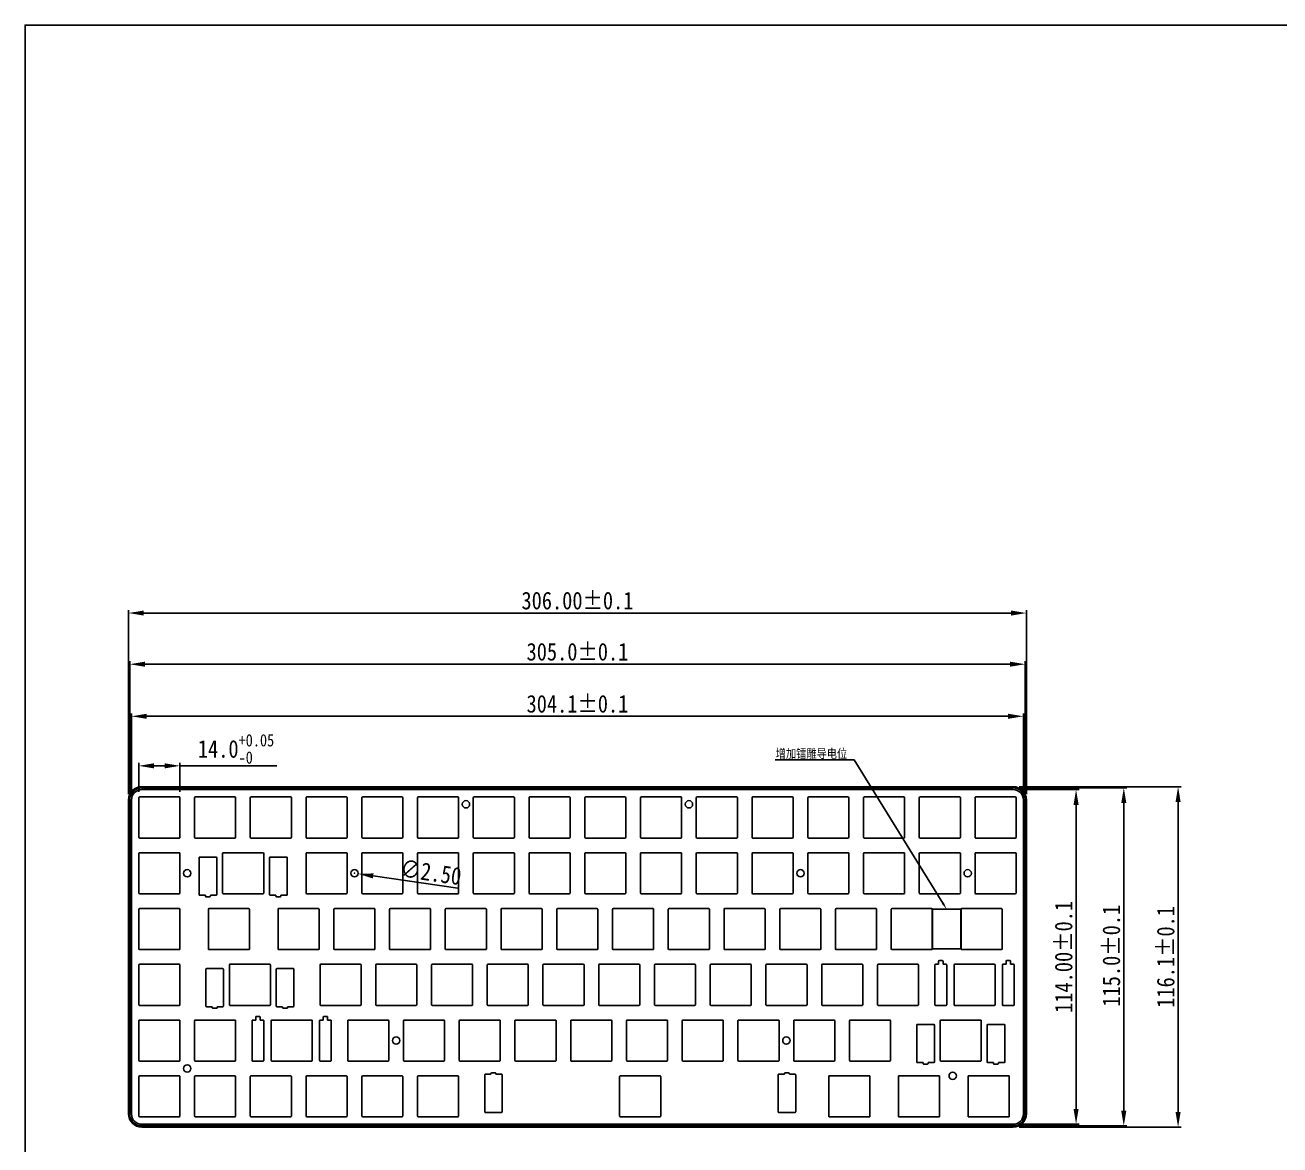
# Model space of a CAD drawing. Header units: millimetres. Extents: x -670 to 186, y 33 to 638.
# Drawn here: x -669.6 to -241.9, y 256.2 to 637.7 of the extents above; entities that cross this region are included whole.
import ezdxf
from ezdxf import colors
from ezdxf.entities.mleader import LeaderData, LeaderLine
from ezdxf.math import Vec2, Vec3

# ---------------------------------------------------------------- set-up
doc = ezdxf.new("R2010")
doc.units = ezdxf.units.MM
doc.header["$LTSCALE"] = 16.335
doc.header["$PDMODE"] = 3
doc.header["$PDSIZE"] = 8
doc.layers.get('0').update_dxf_attribs({"linetype": 'CONTINUOUS'})
doc.layers.get('Defpoints').update_dxf_attribs({"linetype": 'CONTINUOUS'})
doc.layers.add('图框', color=7, linetype='CONTINUOUS')
doc.layers.add('正面禁放', color=1, linetype='CONTINUOUS')
doc.layers.add('标注尺寸', color=2, linetype='CONTINUOUS', lineweight=13)
doc.styles.get("Standard").update_dxf_attribs({"font": '', "width": 0.85, "height": 6})
doc.styles.get('Standard').set_extended_font_data('SimSun')
doc.dimstyles.get("Standard").update_dxf_attribs({"dimtxt": 6, "dimasz": 5.2, "dimexe": 1, "dimexo": 2, "dimgap": 1, "dimtad": 1, "dimzin": 1, "dimdsep": 46, "dimtxsty": 'Standard', "dimcen": 0.09, "dimadec": 0, "dimazin": 2, "dimtp": 0.01, "dimtm": 0.01, "dimtfac": 1, "dimtofl": 0, "dimtmove": 0, "dimatfit": 3, "dimfxl": 0, "dimtolj": 1, "dimarcsym": 0})

# ---------------------------------------------------------------- blocks, each defined once
blk = doc.blocks.new('*D18')
at = {"layer": 'Defpoints', "color": 0, "lineweight": 13}
for p in [(-329.34, 402.21), (-633.34, 373.73), (-329.34, 373.73)]:
    blk.add_point(p, dxfattribs=at)
at = {"layer": '标注尺寸', "color": 0, "lineweight": -2}
for p, q in [((-633.34, 375.73), (-633.34, 403.21)), ((-628.14, 402.21), (-334.54, 402.21)), ((-329.34, 375.73), (-329.34, 403.21))]:
    blk.add_line(p, q, dxfattribs=at)
at = {"layer": '标注尺寸', "color": 0, "lineweight": 13}
for points in [[(-628.14, 403.08), (-628.14, 401.35), (-633.34, 402.21)], [(-334.54, 403.08), (-334.54, 401.35), (-329.34, 402.21)]]:
    blk.add_solid(points, dxfattribs=at)
at = {"layer": '标注尺寸', "color": 0, "insert": (-481.34, 406.43), "char_height": 6, "attachment_point": 5}
blk.add_mtext('\\A1;304.1%%P0.1', dxfattribs=at)
blk = doc.blocks.new('*D19')
at = {"layer": 'Defpoints', "color": 0, "lineweight": 13}
for p in [(-328.74, 419.95), (-633.94, 373.73), (-328.74, 373.73)]:
    blk.add_point(p, dxfattribs=at)
at = {"layer": '标注尺寸', "color": 0, "lineweight": -2}
for p, q in [((-633.94, 375.73), (-633.94, 420.95)), ((-628.74, 419.95), (-333.94, 419.95)), ((-328.74, 375.73), (-328.74, 420.95))]:
    blk.add_line(p, q, dxfattribs=at)
at = {"layer": '标注尺寸', "color": 0, "lineweight": 13}
for points in [[(-628.74, 420.82), (-628.74, 419.09), (-633.94, 419.95)], [(-333.94, 420.82), (-333.94, 419.09), (-328.74, 419.95)]]:
    blk.add_solid(points, dxfattribs=at)
at = {"layer": '标注尺寸', "color": 0, "insert": (-481.34, 424.17), "char_height": 6, "attachment_point": 5}
blk.add_mtext('\\A1;305.0%%P0.1', dxfattribs=at)
blk = doc.blocks.new('*D20')
at = {"layer": 'Defpoints', "color": 0, "lineweight": 13}
for p in [(-332.84, 377.23), (-332.84, 263.23), (-311.39, 263.23)]:
    blk.add_point(p, dxfattribs=at)
at = {"layer": '标注尺寸', "color": 0, "lineweight": -2}
for p, q in [((-330.84, 377.23), (-310.39, 377.23)), ((-311.39, 372.03), (-311.39, 268.43)), ((-330.84, 263.23), (-310.39, 263.23))]:
    blk.add_line(p, q, dxfattribs=at)
at = {"layer": '标注尺寸', "color": 0, "lineweight": 13}
for points in [[(-312.26, 372.03), (-310.52, 372.03), (-311.39, 377.23)], [(-312.26, 268.43), (-310.52, 268.43), (-311.39, 263.23)]]:
    blk.add_solid(points, dxfattribs=at)
at = {"layer": '标注尺寸', "color": 0, "insert": (-315.61, 320.23), "char_height": 6, "attachment_point": 5, "rotation": 90}
blk.add_mtext('\\A1;114.00%%P0.1', dxfattribs=at)
blk = doc.blocks.new('*D21')
at = {"layer": 'Defpoints', "color": 0, "lineweight": 13}
for p in [(-332.84, 377.83), (-332.83, 262.63), (-295.13, 262.63)]:
    blk.add_point(p, dxfattribs=at)
at = {"layer": '标注尺寸', "color": 0, "lineweight": -2}
for p, q in [((-330.84, 377.83), (-294.13, 377.83)), ((-295.13, 372.63), (-295.13, 267.83)), ((-330.83, 262.63), (-294.13, 262.63))]:
    blk.add_line(p, q, dxfattribs=at)
at = {"layer": '标注尺寸', "color": 0, "lineweight": 13}
for points in [[(-296, 372.63), (-294.26, 372.63), (-295.13, 377.83)], [(-296, 267.83), (-294.26, 267.83), (-295.13, 262.63)]]:
    blk.add_solid(points, dxfattribs=at)
at = {"layer": '标注尺寸', "color": 0, "insert": (-299.35, 320.63), "char_height": 6, "attachment_point": 5, "rotation": 90}
blk.add_mtext('\\A1;115.0%%P0.1', dxfattribs=at)
blk = doc.blocks.new('*D22')
at = {"layer": 'Defpoints', "color": 0, "lineweight": 13}
for p in [(-328.34, 437.39), (-634.34, 373.73), (-328.34, 373.73)]:
    blk.add_point(p, dxfattribs=at)
at = {"layer": '标注尺寸', "color": 0, "lineweight": -2}
for p, q in [((-634.34, 375.73), (-634.34, 438.39)), ((-629.14, 437.39), (-333.54, 437.39)), ((-328.34, 375.73), (-328.34, 438.39))]:
    blk.add_line(p, q, dxfattribs=at)
at = {"layer": '标注尺寸', "color": 0, "lineweight": 13}
for points in [[(-629.14, 438.25), (-629.14, 436.52), (-634.34, 437.39)], [(-333.54, 438.25), (-333.54, 436.52), (-328.34, 437.39)]]:
    blk.add_solid(points, dxfattribs=at)
at = {"layer": '标注尺寸', "color": 0, "insert": (-481.34, 441.6), "char_height": 6, "attachment_point": 5}
blk.add_mtext('\\A1;306.00%%P0.1', dxfattribs=at)
blk = doc.blocks.new('*D23')
at = {"layer": 'Defpoints', "color": 0, "lineweight": 13}
for p in [(-332.84, 378.23), (-332.84, 262.23), (-276.62, 262.23)]:
    blk.add_point(p, dxfattribs=at)
at = {"layer": '标注尺寸', "color": 0, "lineweight": -2}
for p, q in [((-330.84, 378.23), (-275.62, 378.23)), ((-276.62, 373.03), (-276.62, 267.43)), ((-330.84, 262.23), (-275.62, 262.23))]:
    blk.add_line(p, q, dxfattribs=at)
at = {"layer": '标注尺寸', "color": 0, "lineweight": 13}
for points in [[(-277.49, 373.03), (-275.76, 373.03), (-276.62, 378.23)], [(-277.49, 267.43), (-275.76, 267.43), (-276.62, 262.23)]]:
    blk.add_solid(points, dxfattribs=at)
at = {"layer": '标注尺寸', "color": 0, "insert": (-280.84, 320.23), "char_height": 6, "attachment_point": 5, "rotation": 90}
blk.add_mtext('\\A1;116.1%%P0.1', dxfattribs=at)
blk = doc.blocks.new('*D24')
at = {"layer": 'Defpoints', "color": 0, "lineweight": 13}
for p in [(-616.84, 385.33), (-630.84, 374.46), (-616.84, 374.46)]:
    blk.add_point(p, dxfattribs=at)
at = {"layer": '标注尺寸', "color": 0, "lineweight": -2}
for p, q in [((-630.84, 376.46), (-630.84, 386.33)), ((-625.64, 385.33), (-622.04, 385.33)), ((-616.84, 376.46), (-616.84, 386.33)), ((-616.84, 385.33), (-583.79, 385.33))]:
    blk.add_line(p, q, dxfattribs=at)
at = {"layer": '标注尺寸', "color": 0, "lineweight": 13}
for points in [[(-625.64, 386.2), (-625.64, 384.46), (-630.84, 385.33)], [(-622.04, 386.2), (-622.04, 384.46), (-616.84, 385.33)]]:
    blk.add_solid(points, dxfattribs=at)
at = {"layer": '标注尺寸', "color": 0, "insert": (-597.71, 391.11), "char_height": 6, "attachment_point": 5}
blk.add_mtext('\\A1;14.0{\\H0.7x;\\S+0.05^ -0;}', dxfattribs=at)
blk = doc.blocks.new('*D25')
at = {"layer": 'Defpoints', "color": 0, "lineweight": 13}
for p in [(-558.57, 348.9), (-556.1, 348.55)]:
    blk.add_point(p, dxfattribs=at)
at = {"layer": '标注尺寸', "color": 0, "lineweight": -2}
for p, q in [((-557.43, 348.73), (-557.25, 348.73)), ((-557.34, 348.64), (-557.34, 348.82)), ((-522.08, 343.67), (-550.95, 347.81))]:
    blk.add_line(p, q, dxfattribs=at)
at = {"layer": '标注尺寸', "color": 0, "lineweight": 13}
blk.add_solid([(-550.83, 348.67), (-551.07, 346.95), (-556.1, 348.55)], dxfattribs=at)
at = {"layer": '标注尺寸', "color": 0, "insert": (-531.26, 349.03), "char_height": 6, "attachment_point": 5, "rotation": 351.8407}
blk.add_mtext('\\A1;∅2.50', dxfattribs=at)

msp = doc.modelspace()

# ---------------------------------------------------------------- linework, layer by layer
at = {"color": 7, "linetype": 'Continuous'}
for p, q in [((-332.834, 377.827), (-629.836, 377.827)), ((-332.835, 378.227), (-629.835, 378.227)), ((-629.835, 377.227), (-332.835, 377.227)), ((-607.163, 377.727), (-607.163, 377.227)), ((-595.907, 377.727), (-607.163, 377.727)), ((-595.907, 377.227), (-595.907, 377.727)), ((-531.163, 377.727), (-531.163, 377.227)), ((-519.907, 377.727), (-531.163, 377.727)), ((-519.907, 377.227), (-519.907, 377.727)), ((-459.763, 377.727), (-459.763, 377.227)), ((-448.507, 377.727), (-459.763, 377.727)), ((-448.507, 377.227), (-448.507, 377.727)), ((-372.507, 377.727), (-383.763, 377.727)), ((-383.763, 377.727), (-383.763, 377.227)), ((-372.507, 377.227), (-372.507, 377.727)), ((-634.335, 373.727), (-634.335, 266.727)), ((-633.935, 266.727), (-633.935, 373.727)), ((-633.335, 266.727), (-633.335, 373.727)), ((-630.835, 360.997), (-630.835, 374.457)), ((-630.565, 374.727), (-617.105, 374.727)), ((-616.835, 374.457), (-616.835, 360.997)), ((-611.835, 360.997), (-611.835, 374.457)), ((-611.565, 374.727), (-598.105, 374.727)), ((-597.835, 374.457), (-597.835, 360.997)), ((-592.835, 360.997), (-592.835, 374.457)), ((-592.565, 374.727), (-579.105, 374.727)), ((-578.835, 374.457), (-578.835, 360.997)), ((-573.835, 360.997), (-573.835, 374.457)), ((-573.565, 374.727), (-560.105, 374.727)), ((-559.835, 374.457), (-559.835, 360.997)), ((-554.835, 360.997), (-554.835, 374.457)), ((-554.565, 374.727), (-541.105, 374.727)), ((-540.835, 374.457), (-540.835, 360.997)), ((-535.835, 360.997), (-535.835, 374.457)), ((-535.565, 374.727), (-522.105, 374.727)), ((-521.835, 374.457), (-521.835, 360.997)), ((-516.835, 360.997), (-516.835, 374.457)), ((-516.565, 374.727), (-503.105, 374.727)), ((-502.835, 374.457), (-502.835, 360.997)), ((-497.835, 360.997), (-497.835, 374.457)), ((-497.565, 374.727), (-484.105, 374.727)), ((-483.835, 374.457), (-483.835, 360.997)), ((-478.835, 360.997), (-478.835, 374.457)), ((-478.565, 374.727), (-465.105, 374.727)), ((-464.835, 374.457), (-464.835, 360.997)), ((-459.835, 360.997), (-459.835, 374.457)), ((-459.565, 374.727), (-446.105, 374.727)), ((-445.835, 374.457), (-445.835, 360.997)), ((-440.835, 360.997), (-440.835, 374.457)), ((-440.565, 374.727), (-427.105, 374.727)), ((-426.835, 374.457), (-426.835, 360.997)), ((-421.835, 360.997), (-421.835, 374.457)), ((-421.565, 374.727), (-408.105, 374.727)), ((-407.835, 374.457), (-407.835, 360.997)), ((-402.835, 360.997), (-402.835, 374.457)), ((-402.565, 374.727), (-389.105, 374.727)), ((-388.835, 374.457), (-388.835, 360.997)), ((-383.835, 360.997), (-383.835, 374.457)), ((-383.565, 374.727), (-370.105, 374.727)), ((-369.835, 374.457), (-369.835, 360.997)), ((-364.835, 360.997), (-364.835, 374.457)), ((-364.565, 374.727), (-351.105, 374.727)), ((-350.835, 374.457), (-350.835, 360.997)), ((-345.835, 360.997), (-345.835, 374.457)), ((-345.565, 374.727), (-332.105, 374.727)), ((-331.835, 374.457), (-331.835, 360.997)), ((-329.335, 373.727), (-329.335, 266.727)), ((-328.735, 373.727), (-328.735, 266.727)), ((-328.335, 266.727), (-328.335, 373.727)), ((-633.835, 365.555), (-633.835, 354.299)), ((-633.335, 365.555), (-633.835, 365.555)), ((-328.835, 365.555), (-329.335, 365.555)), ((-328.835, 354.299), (-328.835, 365.555)), ((-617.105, 360.727), (-630.565, 360.727)), ((-598.105, 360.727), (-611.565, 360.727)), ((-579.105, 360.727), (-592.565, 360.727)), ((-560.105, 360.727), (-573.565, 360.727)), ((-541.105, 360.727), (-554.565, 360.727)), ((-522.105, 360.727), (-535.565, 360.727)), ((-503.105, 360.727), (-516.565, 360.727)), ((-484.105, 360.727), (-497.565, 360.727)), ((-465.105, 360.727), (-478.565, 360.727)), ((-446.105, 360.727), (-459.565, 360.727)), ((-427.105, 360.727), (-440.565, 360.727)), ((-408.105, 360.727), (-421.565, 360.727)), ((-389.105, 360.727), (-402.565, 360.727)), ((-370.105, 360.727), (-383.565, 360.727)), ((-351.105, 360.727), (-364.565, 360.727)), ((-332.105, 360.727), (-345.565, 360.727)), ((-630.835, 341.997), (-630.835, 355.457)), ((-630.565, 355.727), (-617.105, 355.727)), ((-616.835, 355.457), (-616.835, 341.997)), ((-602.275, 341.997), (-602.275, 355.457)), ((-602.005, 355.727), (-588.545, 355.727)), ((-588.275, 355.457), (-588.275, 341.997)), ((-573.835, 341.997), (-573.835, 355.457)), ((-573.565, 355.727), (-560.105, 355.727)), ((-559.835, 355.457), (-559.835, 341.997)), ((-554.835, 341.997), (-554.835, 355.457)), ((-554.565, 355.727), (-541.105, 355.727)), ((-540.835, 355.457), (-540.835, 341.997)), ((-535.835, 341.997), (-535.835, 355.457)), ((-535.565, 355.727), (-522.105, 355.727)), ((-521.835, 355.457), (-521.835, 341.997)), ((-516.835, 341.997), (-516.835, 355.457)), ((-516.565, 355.727), (-503.105, 355.727)), ((-502.835, 355.457), (-502.835, 341.997)), ((-497.835, 341.997), (-497.835, 355.457)), ((-497.565, 355.727), (-484.105, 355.727)), ((-483.835, 355.457), (-483.835, 341.997)), ((-478.835, 341.997), (-478.835, 355.457)), ((-478.565, 355.727), (-465.105, 355.727)), ((-464.835, 355.457), (-464.835, 341.997)), ((-459.835, 341.997), (-459.835, 355.457)), ((-459.565, 355.727), (-446.105, 355.727)), ((-445.835, 355.457), (-445.835, 341.997)), ((-440.835, 341.997), (-440.835, 355.457)), ((-440.565, 355.727), (-427.105, 355.727)), ((-426.835, 355.457), (-426.835, 341.997)), ((-421.835, 341.997), (-421.835, 355.457)), ((-421.565, 355.727), (-408.105, 355.727)), ((-407.835, 355.457), (-407.835, 341.997)), ((-402.835, 341.997), (-402.835, 355.457)), ((-402.565, 355.727), (-389.105, 355.727)), ((-388.835, 355.457), (-388.835, 341.997)), ((-383.835, 341.997), (-383.835, 355.457)), ((-383.565, 355.727), (-370.105, 355.727)), ((-369.835, 355.457), (-369.835, 341.997)), ((-364.835, 341.997), (-364.835, 355.457)), ((-364.565, 355.727), (-351.105, 355.727)), ((-350.835, 355.457), (-350.835, 341.997)), ((-345.835, 341.997), (-345.835, 355.457)), ((-345.565, 355.727), (-332.105, 355.727)), ((-331.835, 355.457), (-331.835, 341.997)), ((-633.835, 354.299), (-633.335, 354.299)), ((-610.275, 354.027), (-610.275, 341.427)), ((-604.475, 354.227), (-610.075, 354.227)), ((-604.275, 341.427), (-604.275, 354.027)), ((-586.275, 354.027), (-586.275, 341.427)), ((-580.475, 354.227), (-586.075, 354.227)), ((-580.275, 341.427), (-580.275, 354.027)), ((-329.335, 354.299), (-328.835, 354.299)), ((-617.105, 341.727), (-630.565, 341.727)), ((-610.075, 341.227), (-608.125, 341.227)), ((-608.125, 341.227), (-608.125, 340.927)), ((-607.925, 340.727), (-606.625, 340.727)), ((-606.425, 340.927), (-606.425, 341.227)), ((-606.425, 341.227), (-604.475, 341.227)), ((-588.545, 341.727), (-602.005, 341.727)), ((-586.075, 341.227), (-584.125, 341.227)), ((-584.125, 341.227), (-584.125, 340.927)), ((-583.925, 340.727), (-582.625, 340.727)), ((-582.425, 340.927), (-582.425, 341.227)), ((-582.425, 341.227), (-580.475, 341.227)), ((-560.105, 341.727), (-573.565, 341.727)), ((-541.105, 341.727), (-554.565, 341.727)), ((-522.105, 341.727), (-535.565, 341.727)), ((-503.105, 341.727), (-516.565, 341.727)), ((-484.105, 341.727), (-497.565, 341.727)), ((-465.105, 341.727), (-478.565, 341.727)), ((-446.105, 341.727), (-459.565, 341.727)), ((-427.105, 341.727), (-440.565, 341.727)), ((-408.105, 341.727), (-421.565, 341.727)), ((-389.105, 341.727), (-402.565, 341.727)), ((-370.105, 341.727), (-383.565, 341.727)), ((-351.105, 341.727), (-364.565, 341.727)), ((-332.105, 341.727), (-345.565, 341.727)), ((-630.835, 322.997), (-630.835, 336.457)), ((-630.565, 336.727), (-617.105, 336.727)), ((-616.835, 336.457), (-616.835, 322.997)), ((-607.135, 322.997), (-607.135, 336.457)), ((-606.865, 336.727), (-593.405, 336.727)), ((-593.135, 336.457), (-593.135, 322.997)), ((-583.375, 322.997), (-583.375, 336.457)), ((-583.105, 336.727), (-569.645, 336.727)), ((-569.375, 336.457), (-569.375, 322.997)), ((-564.375, 322.997), (-564.375, 336.457)), ((-564.105, 336.727), (-550.645, 336.727)), ((-550.375, 336.457), (-550.375, 322.997)), ((-545.375, 322.997), (-545.375, 336.457)), ((-545.105, 336.727), (-531.645, 336.727)), ((-531.375, 336.457), (-531.375, 322.997)), ((-526.375, 322.997), (-526.375, 336.457)), ((-526.105, 336.727), (-512.645, 336.727)), ((-512.375, 336.457), (-512.375, 322.997)), ((-507.375, 322.997), (-507.375, 336.457)), ((-507.105, 336.727), (-493.645, 336.727)), ((-493.375, 336.457), (-493.375, 322.997)), ((-488.375, 322.997), (-488.375, 336.457)), ((-488.105, 336.727), (-474.645, 336.727)), ((-474.375, 336.457), (-474.375, 322.997)), ((-469.375, 322.997), (-469.375, 336.457)), ((-469.105, 336.727), (-455.645, 336.727)), ((-455.375, 336.457), (-455.375, 322.997)), ((-450.375, 322.997), (-450.375, 336.457)), ((-450.105, 336.727), (-436.645, 336.727)), ((-436.375, 336.457), (-436.375, 322.997)), ((-431.375, 322.997), (-431.375, 336.457)), ((-431.105, 336.727), (-417.645, 336.727)), ((-417.375, 336.457), (-417.375, 322.997)), ((-412.375, 322.997), (-412.375, 336.457)), ((-412.105, 336.727), (-398.645, 336.727)), ((-398.375, 336.457), (-398.375, 322.997)), ((-393.375, 322.997), (-393.375, 336.457)), ((-393.105, 336.727), (-379.645, 336.727)), ((-379.375, 336.457), (-379.375, 322.997)), ((-374.375, 322.997), (-374.375, 336.457)), ((-374.105, 336.727), (-360.645, 336.727)), ((-360.375, 336.457), (-360.375, 322.997)), ((-350.595, 322.997), (-350.595, 336.457)), ((-350.325, 336.727), (-336.865, 336.727)), ((-336.595, 336.457), (-336.595, 322.997)), ((-617.105, 322.727), (-630.565, 322.727)), ((-593.405, 322.727), (-606.865, 322.727)), ((-569.645, 322.727), (-583.105, 322.727)), ((-550.645, 322.727), (-564.105, 322.727)), ((-531.645, 322.727), (-545.105, 322.727)), ((-512.645, 322.727), (-526.105, 322.727)), ((-493.645, 322.727), (-507.105, 322.727)), ((-474.645, 322.727), (-488.105, 322.727)), ((-455.645, 322.727), (-469.105, 322.727)), ((-436.645, 322.727), (-450.105, 322.727)), ((-417.645, 322.727), (-431.105, 322.727)), ((-398.645, 322.727), (-412.105, 322.727)), ((-379.645, 322.727), (-393.105, 322.727)), ((-360.645, 322.727), (-374.105, 322.727)), ((-336.865, 322.727), (-350.325, 322.727)), ((-630.835, 317.457), (-630.835, 303.997)), ((-617.105, 317.727), (-630.565, 317.727)), ((-616.835, 303.997), (-616.835, 317.457)), ((-599.985, 317.457), (-599.985, 303.997)), ((-586.255, 317.727), (-599.715, 317.727)), ((-585.985, 303.997), (-585.985, 317.457)), ((-569.085, 317.457), (-569.085, 303.997)), ((-555.355, 317.727), (-568.815, 317.727)), ((-555.085, 303.997), (-555.085, 317.457)), ((-550.085, 317.457), (-550.085, 303.997)), ((-536.355, 317.727), (-549.815, 317.727)), ((-536.085, 303.997), (-536.085, 317.457)), ((-531.085, 317.457), (-531.085, 303.997)), ((-517.355, 317.727), (-530.815, 317.727)), ((-517.085, 303.997), (-517.085, 317.457)), ((-512.085, 317.457), (-512.085, 303.997)), ((-498.355, 317.727), (-511.815, 317.727)), ((-498.085, 303.997), (-498.085, 317.457)), ((-493.085, 317.457), (-493.085, 303.997)), ((-479.355, 317.727), (-492.815, 317.727)), ((-479.085, 303.997), (-479.085, 317.457)), ((-474.085, 317.457), (-474.085, 303.997)), ((-460.355, 317.727), (-473.815, 317.727)), ((-460.085, 303.997), (-460.085, 317.457)), ((-455.085, 317.457), (-455.085, 303.997)), ((-441.355, 317.727), (-454.815, 317.727)), ((-441.085, 303.997), (-441.085, 317.457)), ((-436.085, 317.457), (-436.085, 303.997)), ((-422.355, 317.727), (-435.815, 317.727)), ((-422.085, 303.997), (-422.085, 317.457)), ((-417.085, 317.457), (-417.085, 303.997)), ((-403.355, 317.727), (-416.815, 317.727)), ((-403.085, 303.997), (-403.085, 317.457)), ((-398.085, 317.457), (-398.085, 303.997)), ((-384.355, 317.727), (-397.815, 317.727)), ((-384.085, 303.997), (-384.085, 317.457)), ((-379.085, 317.457), (-379.085, 303.997)), ((-365.355, 317.727), (-378.815, 317.727)), ((-365.085, 303.997), (-365.085, 317.457)), ((-359.485, 317.527), (-359.485, 303.927)), ((-358.235, 317.727), (-359.285, 317.727)), ((-358.235, 318.777), (-358.235, 317.727)), ((-356.935, 318.977), (-358.035, 318.977)), ((-356.735, 317.727), (-356.735, 318.777)), ((-355.685, 317.727), (-356.735, 317.727)), ((-355.485, 303.927), (-355.485, 317.527)), ((-352.985, 317.457), (-352.985, 303.997)), ((-339.255, 317.727), (-352.715, 317.727)), ((-338.985, 303.997), (-338.985, 317.457)), ((-336.485, 317.527), (-336.485, 303.927)), ((-335.235, 317.727), (-336.285, 317.727)), ((-335.235, 318.777), (-335.235, 317.727)), ((-333.935, 318.977), (-335.035, 318.977)), ((-333.735, 317.727), (-333.735, 318.777)), ((-332.685, 317.727), (-333.735, 317.727)), ((-332.485, 303.927), (-332.485, 317.527)), ((-607.985, 316.027), (-607.985, 303.427)), ((-602.185, 316.227), (-607.785, 316.227)), ((-601.985, 303.427), (-601.985, 316.027)), ((-583.985, 316.027), (-583.985, 303.427)), ((-578.185, 316.227), (-583.785, 316.227)), ((-577.985, 303.427), (-577.985, 316.027)), ((-630.565, 303.727), (-617.105, 303.727)), ((-599.715, 303.727), (-586.255, 303.727)), ((-568.815, 303.727), (-555.355, 303.727)), ((-549.815, 303.727), (-536.355, 303.727)), ((-530.815, 303.727), (-517.355, 303.727)), ((-511.815, 303.727), (-498.355, 303.727)), ((-492.815, 303.727), (-479.355, 303.727)), ((-473.815, 303.727), (-460.355, 303.727)), ((-454.815, 303.727), (-441.355, 303.727)), ((-435.815, 303.727), (-422.355, 303.727)), ((-416.815, 303.727), (-403.355, 303.727)), ((-397.815, 303.727), (-384.355, 303.727)), ((-378.815, 303.727), (-365.355, 303.727)), ((-359.285, 303.727), (-355.685, 303.727)), ((-352.715, 303.727), (-339.255, 303.727)), ((-336.285, 303.727), (-332.685, 303.727)), ((-607.785, 303.227), (-605.835, 303.227)), ((-605.835, 303.227), (-605.835, 302.927)), ((-605.635, 302.727), (-604.335, 302.727)), ((-604.135, 302.927), (-604.135, 303.227)), ((-604.135, 303.227), (-602.185, 303.227)), ((-590.985, 299.777), (-590.985, 298.727)), ((-589.685, 299.977), (-590.785, 299.977)), ((-589.485, 298.727), (-589.485, 299.777)), ((-583.785, 303.227), (-581.835, 303.227)), ((-581.835, 303.227), (-581.835, 302.927)), ((-581.635, 302.727), (-580.335, 302.727)), ((-580.135, 302.927), (-580.135, 303.227)), ((-580.135, 303.227), (-578.185, 303.227)), ((-567.985, 299.777), (-567.985, 298.727)), ((-566.685, 299.977), (-567.785, 299.977)), ((-566.485, 298.727), (-566.485, 299.777)), ((-630.835, 298.457), (-630.835, 284.997)), ((-617.105, 298.727), (-630.565, 298.727)), ((-616.835, 284.997), (-616.835, 298.457)), ((-611.835, 298.457), (-611.835, 284.997)), ((-598.105, 298.727), (-611.565, 298.727)), ((-597.835, 284.997), (-597.835, 298.457)), ((-592.235, 298.527), (-592.235, 284.927)), ((-590.985, 298.727), (-592.035, 298.727)), ((-588.435, 298.727), (-589.485, 298.727)), ((-588.235, 284.927), (-588.235, 298.527)), ((-585.735, 298.457), (-585.735, 284.997)), ((-572.005, 298.727), (-585.465, 298.727)), ((-571.735, 284.997), (-571.735, 298.457)), ((-569.235, 298.527), (-569.235, 284.927)), ((-567.985, 298.727), (-569.035, 298.727)), ((-565.435, 298.727), (-566.485, 298.727)), ((-565.235, 284.927), (-565.235, 298.527)), ((-559.635, 298.457), (-559.635, 284.997)), ((-545.905, 298.727), (-559.365, 298.727)), ((-545.635, 284.997), (-545.635, 298.457)), ((-540.635, 298.457), (-540.635, 284.997)), ((-526.905, 298.727), (-540.365, 298.727)), ((-526.635, 284.997), (-526.635, 298.457)), ((-521.635, 298.457), (-521.635, 284.997)), ((-507.905, 298.727), (-521.365, 298.727)), ((-507.635, 284.997), (-507.635, 298.457)), ((-502.635, 298.457), (-502.635, 284.997)), ((-488.905, 298.727), (-502.365, 298.727)), ((-488.635, 284.997), (-488.635, 298.457)), ((-483.635, 298.457), (-483.635, 284.997)), ((-469.905, 298.727), (-483.365, 298.727)), ((-469.635, 284.997), (-469.635, 298.457)), ((-464.635, 298.457), (-464.635, 284.997)), ((-450.905, 298.727), (-464.365, 298.727)), ((-450.635, 284.997), (-450.635, 298.457)), ((-445.635, 298.457), (-445.635, 284.997)), ((-431.905, 298.727), (-445.365, 298.727)), ((-431.635, 284.997), (-431.635, 298.457)), ((-426.635, 298.457), (-426.635, 284.997)), ((-412.905, 298.727), (-426.365, 298.727)), ((-412.635, 284.997), (-412.635, 298.457)), ((-407.635, 298.457), (-407.635, 284.997)), ((-393.905, 298.727), (-407.365, 298.727)), ((-393.635, 284.997), (-393.635, 298.457)), ((-388.635, 298.457), (-388.635, 284.997)), ((-374.905, 298.727), (-388.365, 298.727)), ((-374.635, 284.997), (-374.635, 298.457)), ((-365.695, 297.027), (-365.695, 284.427)), ((-359.895, 297.227), (-365.495, 297.227)), ((-359.695, 284.427), (-359.695, 297.027)), ((-357.695, 298.457), (-357.695, 284.997)), ((-343.965, 298.727), (-357.425, 298.727)), ((-343.695, 284.997), (-343.695, 298.457)), ((-341.695, 297.027), (-341.695, 284.427)), ((-335.895, 297.227), (-341.495, 297.227)), ((-335.695, 284.427), (-335.695, 297.027)), ((-633.835, 286.155), (-633.835, 274.899)), ((-633.335, 286.155), (-633.835, 286.155)), ((-630.565, 284.727), (-617.105, 284.727)), ((-611.565, 284.727), (-598.105, 284.727)), ((-592.035, 284.727), (-588.435, 284.727)), ((-585.465, 284.727), (-572.005, 284.727)), ((-569.035, 284.727), (-565.435, 284.727)), ((-559.365, 284.727), (-545.905, 284.727)), ((-540.365, 284.727), (-526.905, 284.727)), ((-521.365, 284.727), (-507.905, 284.727)), ((-502.365, 284.727), (-488.905, 284.727)), ((-483.365, 284.727), (-469.905, 284.727)), ((-464.365, 284.727), (-450.905, 284.727)), ((-445.365, 284.727), (-431.905, 284.727)), ((-426.365, 284.727), (-412.905, 284.727)), ((-407.365, 284.727), (-393.905, 284.727)), ((-388.365, 284.727), (-374.905, 284.727)), ((-365.495, 284.227), (-363.545, 284.227)), ((-363.545, 284.227), (-363.545, 283.927)), ((-363.345, 283.727), (-362.045, 283.727)), ((-361.845, 284.227), (-359.895, 284.227)), ((-361.845, 283.927), (-361.845, 284.227)), ((-357.425, 284.727), (-343.965, 284.727)), ((-341.495, 284.227), (-339.545, 284.227)), ((-339.545, 284.227), (-339.545, 283.927)), ((-339.345, 283.727), (-338.045, 283.727)), ((-337.845, 284.227), (-335.895, 284.227)), ((-337.845, 283.927), (-337.845, 284.227)), ((-328.835, 286.155), (-329.335, 286.155)), ((-328.835, 274.899), (-328.835, 286.155)), ((-630.835, 279.457), (-630.835, 265.997)), ((-617.105, 279.727), (-630.565, 279.727)), ((-616.835, 265.997), (-616.835, 279.457)), ((-611.835, 279.457), (-611.835, 265.997)), ((-598.105, 279.727), (-611.565, 279.727)), ((-597.835, 265.997), (-597.835, 279.457)), ((-592.835, 279.457), (-592.835, 265.997)), ((-579.105, 279.727), (-592.565, 279.727)), ((-578.835, 265.997), (-578.835, 279.457)), ((-573.835, 279.457), (-573.835, 265.997)), ((-560.105, 279.727), (-573.565, 279.727)), ((-559.835, 265.997), (-559.835, 279.457)), ((-554.835, 279.457), (-554.835, 265.997)), ((-541.105, 279.727), (-554.565, 279.727)), ((-540.835, 265.997), (-540.835, 279.457)), ((-535.835, 279.457), (-535.835, 265.997)), ((-522.105, 279.727), (-535.565, 279.727)), ((-521.835, 265.997), (-521.835, 279.457)), ((-512.96, 280.027), (-512.96, 267.427)), ((-510.81, 280.227), (-512.76, 280.227)), ((-510.81, 280.527), (-510.81, 280.227)), ((-509.31, 280.727), (-510.61, 280.727)), ((-509.11, 280.227), (-509.11, 280.527)), ((-507.16, 280.227), (-509.11, 280.227)), ((-506.96, 267.427), (-506.96, 280.027)), ((-466.96, 279.457), (-466.96, 265.997)), ((-453.23, 279.727), (-466.69, 279.727)), ((-452.96, 265.997), (-452.96, 279.457)), ((-412.96, 280.027), (-412.96, 267.427)), ((-410.81, 280.227), (-412.76, 280.227)), ((-410.81, 280.527), (-410.81, 280.227)), ((-409.31, 280.727), (-410.61, 280.727)), ((-409.11, 280.227), (-409.11, 280.527)), ((-407.16, 280.227), (-409.11, 280.227)), ((-406.96, 267.427), (-406.96, 280.027)), ((-381.71, 279.727), (-395.71, 279.727)), ((-395.71, 279.727), (-395.71, 265.727)), ((-381.71, 265.727), (-381.71, 279.727)), ((-357.96, 279.727), (-371.96, 279.727)), ((-371.96, 279.727), (-371.96, 265.727)), ((-357.96, 265.727), (-357.96, 279.727)), ((-334.21, 279.727), (-348.21, 279.727)), ((-348.21, 279.727), (-348.21, 265.727)), ((-334.21, 265.727), (-334.21, 279.727)), ((-633.335, 274.899), (-633.835, 274.899)), ((-329.335, 274.899), (-328.835, 274.899)), ((-630.565, 265.727), (-617.105, 265.727)), ((-611.565, 265.727), (-598.105, 265.727)), ((-592.565, 265.727), (-579.105, 265.727)), ((-573.565, 265.727), (-560.105, 265.727)), ((-554.565, 265.727), (-541.105, 265.727)), ((-535.565, 265.727), (-522.105, 265.727)), ((-512.76, 267.227), (-507.16, 267.227)), ((-466.69, 265.727), (-453.23, 265.727)), ((-412.76, 267.227), (-407.16, 267.227)), ((-395.71, 265.727), (-381.71, 265.727)), ((-371.96, 265.727), (-357.96, 265.727)), ((-348.21, 265.727), (-334.21, 265.727)), ((-629.836, 262.627), (-332.834, 262.627)), ((-629.835, 263.227), (-332.835, 263.227)), ((-629.835, 262.227), (-332.835, 262.227)), ((-607.163, 263.227), (-607.163, 262.727)), ((-607.163, 262.727), (-595.907, 262.727)), ((-595.907, 263.227), (-595.907, 262.727)), ((-527.163, 263.227), (-527.163, 262.727)), ((-527.163, 262.727), (-515.907, 262.727)), ((-515.907, 263.227), (-515.907, 262.727)), ((-447.163, 263.227), (-447.163, 262.727)), ((-447.163, 262.727), (-435.907, 262.727)), ((-435.907, 263.227), (-435.907, 262.727)), ((-366.763, 263.227), (-366.763, 262.727)), ((-366.763, 262.727), (-355.507, 262.727)), ((-355.507, 263.227), (-355.507, 262.727))]:
    msp.add_line(p, q, dxfattribs=at)
for centre in [(-519.335, 372.227), (-443.335, 372.227), (-614.335, 348.727), (-557.335, 348.727), (-405.335, 348.727), (-348.335, 348.727), (-543.135, 291.727), (-410.135, 291.727), (-614.335, 282.227), (-353.44, 279.727)]:
    msp.add_circle(centre, 1.25, dxfattribs=at)
for centre, radius, start, end in [((-629.835, 373.727), 4.5, 90, 180), ((-629.835, 373.727), 4.1, 90, 180), ((-629.835, 373.727), 3.5, 90, 180), ((-332.835, 373.727), 4.5, 0, 90), ((-332.835, 373.727), 4.1, 0, 90), ((-332.835, 373.727), 3.5, 0, 90), ((-630.565, 374.457), 0.27, 90, 180), ((-617.105, 374.457), 0.27, 0, 90), ((-611.565, 374.457), 0.27, 90, 180), ((-598.105, 374.457), 0.27, 0, 90), ((-592.565, 374.457), 0.27, 90, 180), ((-579.105, 374.457), 0.27, 0, 90), ((-573.565, 374.457), 0.27, 90, 180), ((-560.105, 374.457), 0.27, 0, 90), ((-554.565, 374.457), 0.27, 90, 180), ((-541.105, 374.457), 0.27, 0, 90), ((-535.565, 374.457), 0.27, 90, 180), ((-522.105, 374.457), 0.27, 0, 90), ((-516.565, 374.457), 0.27, 90, 180), ((-503.105, 374.457), 0.27, 0, 90), ((-497.565, 374.457), 0.27, 90, 180), ((-484.105, 374.457), 0.27, 0, 90), ((-478.565, 374.457), 0.27, 90, 180), ((-465.105, 374.457), 0.27, 0, 90), ((-459.565, 374.457), 0.27, 90, 180), ((-446.105, 374.457), 0.27, 0, 90), ((-440.565, 374.457), 0.27, 90, 180), ((-427.105, 374.457), 0.27, 0, 90), ((-421.565, 374.457), 0.27, 90, 180), ((-408.105, 374.457), 0.27, 0, 90), ((-402.565, 374.457), 0.27, 90, 180), ((-389.105, 374.457), 0.27, 0, 90), ((-383.565, 374.457), 0.27, 90, 180), ((-370.105, 374.457), 0.27, 0, 90), ((-364.565, 374.457), 0.27, 90, 180), ((-351.105, 374.457), 0.27, 0, 90), ((-345.565, 374.457), 0.27, 90, 180), ((-332.105, 374.457), 0.27, 0, 90), ((-630.565, 360.997), 0.27, 180, 270), ((-617.105, 360.997), 0.27, 270, 0), ((-611.565, 360.997), 0.27, 180, 270), ((-598.105, 360.997), 0.27, 270, 360), ((-592.565, 360.997), 0.27, 180, 270), ((-579.105, 360.997), 0.27, 270, 360), ((-573.565, 360.997), 0.27, 180, 270), ((-560.105, 360.997), 0.27, 270, 0), ((-554.565, 360.997), 0.27, 180, 270), ((-541.105, 360.997), 0.27, 270, 0), ((-535.565, 360.997), 0.27, 180, 270), ((-522.105, 360.997), 0.27, 270, 0), ((-516.565, 360.997), 0.27, 180, 270), ((-503.105, 360.997), 0.27, 270, 0), ((-497.565, 360.997), 0.27, 180, 270), ((-484.105, 360.997), 0.27, 270, 0), ((-478.565, 360.997), 0.27, 180, 270), ((-465.105, 360.997), 0.27, 270, 0), ((-459.565, 360.997), 0.27, 180, 270), ((-446.105, 360.997), 0.27, 270, 0), ((-440.565, 360.997), 0.27, 180, 270), ((-427.105, 360.997), 0.27, 270, 0), ((-421.565, 360.997), 0.27, 180, 270), ((-408.105, 360.997), 0.27, 270, 0), ((-402.565, 360.997), 0.27, 180, 270), ((-389.105, 360.997), 0.27, 270, 0), ((-383.565, 360.997), 0.27, 180, 270), ((-370.105, 360.997), 0.27, 270, 0), ((-364.565, 360.997), 0.27, 180, 270), ((-351.105, 360.997), 0.27, 270, 0), ((-345.565, 360.997), 0.27, 180, 270), ((-332.105, 360.997), 0.27, 270, 0), ((-630.565, 355.457), 0.27, 90, 180), ((-617.105, 355.457), 0.27, 0, 90), ((-602.005, 355.457), 0.27, 90, 180), ((-588.545, 355.457), 0.27, 0, 90), ((-573.565, 355.457), 0.27, 90, 180), ((-560.105, 355.457), 0.27, 0, 90), ((-554.565, 355.457), 0.27, 90, 180), ((-541.105, 355.457), 0.27, 0, 90), ((-535.565, 355.457), 0.27, 90, 180), ((-522.105, 355.457), 0.27, 0, 90), ((-516.565, 355.457), 0.27, 90, 180), ((-503.105, 355.457), 0.27, 0, 90), ((-497.565, 355.457), 0.27, 90, 180), ((-484.105, 355.457), 0.27, 0, 90), ((-478.565, 355.457), 0.27, 90, 180), ((-465.105, 355.457), 0.27, 0, 90), ((-459.565, 355.457), 0.27, 90, 180), ((-446.105, 355.457), 0.27, 0, 90), ((-440.565, 355.457), 0.27, 90, 180), ((-427.105, 355.457), 0.27, 0, 90), ((-421.565, 355.457), 0.27, 90, 180), ((-408.105, 355.457), 0.27, 0, 90), ((-402.565, 355.457), 0.27, 90, 180), ((-389.105, 355.457), 0.27, 0, 90), ((-383.565, 355.457), 0.27, 90, 180), ((-370.105, 355.457), 0.27, 0, 90), ((-364.565, 355.457), 0.27, 90, 180), ((-351.105, 355.457), 0.27, 0, 90), ((-345.565, 355.457), 0.27, 90, 180), ((-332.105, 355.457), 0.27, 0, 90), ((-610.075, 354.027), 0.2, 90, 180), ((-604.475, 354.027), 0.2, 0, 90), ((-586.075, 354.027), 0.2, 90, 180), ((-580.475, 354.027), 0.2, 0, 90), ((-630.565, 341.997), 0.27, 180, 270), ((-617.105, 341.997), 0.27, 270, 0), ((-610.075, 341.427), 0.2, 180, 270), ((-607.925, 340.927), 0.2, 180, 270), ((-606.625, 340.927), 0.2, 270, 0), ((-604.475, 341.427), 0.2, 270, 0), ((-602.005, 341.997), 0.27, 180, 270), ((-588.545, 341.997), 0.27, 270, 0), ((-586.075, 341.427), 0.2, 180, 270), ((-583.925, 340.927), 0.2, 180, 270), ((-582.625, 340.927), 0.2, 270, 0), ((-580.475, 341.427), 0.2, 270, 0), ((-573.565, 341.997), 0.27, 180, 270), ((-560.105, 341.997), 0.27, 270, 0), ((-554.565, 341.997), 0.27, 180, 270), ((-541.105, 341.997), 0.27, 270, 0), ((-535.565, 341.997), 0.27, 180, 270), ((-522.105, 341.997), 0.27, 270, 0), ((-516.565, 341.997), 0.27, 180, 270), ((-503.105, 341.997), 0.27, 270, 0), ((-497.565, 341.997), 0.27, 180, 270), ((-484.105, 341.997), 0.27, 270, 0), ((-478.565, 341.997), 0.27, 180, 270), ((-465.105, 341.997), 0.27, 270, 0), ((-459.565, 341.997), 0.27, 180, 270), ((-446.105, 341.997), 0.27, 270, 0), ((-440.565, 341.997), 0.27, 180, 270), ((-427.105, 341.997), 0.27, 270, 0), ((-421.565, 341.997), 0.27, 180, 270), ((-408.105, 341.997), 0.27, 270, 0), ((-402.565, 341.997), 0.27, 180, 270), ((-389.105, 341.997), 0.27, 270, 0), ((-383.565, 341.997), 0.27, 180, 270), ((-370.105, 341.997), 0.27, 270, 0), ((-364.565, 341.997), 0.27, 180, 270), ((-351.105, 341.997), 0.27, 270, 0), ((-345.565, 341.997), 0.27, 180, 270), ((-332.105, 341.997), 0.27, 270, 0), ((-630.565, 336.457), 0.27, 90, 180), ((-617.105, 336.457), 0.27, 0, 90), ((-606.865, 336.457), 0.27, 90, 180), ((-593.405, 336.457), 0.27, 0, 90), ((-583.105, 336.457), 0.27, 90, 180), ((-569.645, 336.457), 0.27, 0, 90), ((-564.105, 336.457), 0.27, 90, 180), ((-550.645, 336.457), 0.27, 0, 90), ((-545.105, 336.457), 0.27, 90, 180), ((-531.645, 336.457), 0.27, 0, 90), ((-526.105, 336.457), 0.27, 90, 180), ((-512.645, 336.457), 0.27, 0, 90), ((-507.105, 336.457), 0.27, 90, 180), ((-493.645, 336.457), 0.27, 0, 90), ((-488.105, 336.457), 0.27, 90, 180), ((-474.645, 336.457), 0.27, 0, 90), ((-469.105, 336.457), 0.27, 90, 180), ((-455.645, 336.457), 0.27, 0, 90), ((-450.105, 336.457), 0.27, 90, 180), ((-436.645, 336.457), 0.27, 0, 90), ((-431.105, 336.457), 0.27, 90, 180), ((-417.645, 336.457), 0.27, 0, 90), ((-412.105, 336.457), 0.27, 90, 180), ((-398.645, 336.457), 0.27, 0, 90), ((-393.105, 336.457), 0.27, 90, 180), ((-379.645, 336.457), 0.27, 0, 90), ((-374.105, 336.457), 0.27, 90, 180), ((-360.645, 336.457), 0.27, 0, 90), ((-350.325, 336.457), 0.27, 90, 180), ((-336.865, 336.457), 0.27, 0, 90), ((-630.565, 322.997), 0.27, 180, 270), ((-617.105, 322.997), 0.27, 270, 0), ((-606.865, 322.997), 0.27, 180, 270), ((-593.405, 322.997), 0.27, 270, 0), ((-583.105, 322.997), 0.27, 180, 270), ((-569.645, 322.997), 0.27, 270, 0), ((-564.105, 322.997), 0.27, 180, 270), ((-550.645, 322.997), 0.27, 270, 0), ((-545.105, 322.997), 0.27, 180, 270), ((-531.645, 322.997), 0.27, 270, 0), ((-526.105, 322.997), 0.27, 180, 270), ((-512.645, 322.997), 0.27, 270, 0), ((-507.105, 322.997), 0.27, 180, 270), ((-493.645, 322.997), 0.27, 270, 0), ((-488.105, 322.997), 0.27, 180, 270), ((-474.645, 322.997), 0.27, 270, 0), ((-469.105, 322.997), 0.27, 180, 270), ((-455.645, 322.997), 0.27, 270, 0), ((-450.105, 322.997), 0.27, 180, 270), ((-436.645, 322.997), 0.27, 270, 0), ((-431.105, 322.997), 0.27, 180, 270), ((-417.645, 322.997), 0.27, 270, 0), ((-412.105, 322.997), 0.27, 180, 270), ((-398.645, 322.997), 0.27, 270, 0), ((-393.105, 322.997), 0.27, 180, 270), ((-379.645, 322.997), 0.27, 270, 0), ((-374.105, 322.997), 0.27, 180, 270), ((-360.645, 322.997), 0.27, 270, 0), ((-350.325, 322.997), 0.27, 180, 270), ((-336.865, 322.997), 0.27, 270, 0), ((-630.565, 317.457), 0.27, 90, 180), ((-617.105, 317.457), 0.27, 0, 90), ((-599.715, 317.457), 0.27, 90, 180), ((-586.255, 317.457), 0.27, 0, 90), ((-568.815, 317.457), 0.27, 90, 180), ((-555.355, 317.457), 0.27, 0, 90), ((-549.815, 317.457), 0.27, 90, 180), ((-536.355, 317.457), 0.27, 0, 90), ((-530.815, 317.457), 0.27, 90, 180), ((-517.355, 317.457), 0.27, 0, 90), ((-511.815, 317.457), 0.27, 90, 180), ((-498.355, 317.457), 0.27, 0, 90), ((-492.815, 317.457), 0.27, 90, 180), ((-479.355, 317.457), 0.27, 0, 90), ((-473.815, 317.457), 0.27, 90, 180), ((-460.355, 317.457), 0.27, 0, 90), ((-454.815, 317.457), 0.27, 90, 180), ((-441.355, 317.457), 0.27, 0, 90), ((-435.815, 317.457), 0.27, 90, 180), ((-422.355, 317.457), 0.27, 0, 90), ((-416.815, 317.457), 0.27, 90, 180), ((-403.355, 317.457), 0.27, 0, 90), ((-397.815, 317.457), 0.27, 90, 180), ((-384.355, 317.457), 0.27, 0, 90), ((-378.815, 317.457), 0.27, 90, 180), ((-365.355, 317.457), 0.27, 0, 90), ((-359.285, 317.527), 0.2, 90, 180), ((-358.035, 318.777), 0.2, 90, 180), ((-356.935, 318.777), 0.2, 0, 90), ((-355.685, 317.527), 0.2, 0, 90), ((-352.715, 317.457), 0.27, 90, 180), ((-339.255, 317.457), 0.27, 0, 90), ((-336.285, 317.527), 0.2, 90, 180), ((-335.035, 318.777), 0.2, 90, 180), ((-333.935, 318.777), 0.2, 0, 90), ((-332.685, 317.527), 0.2, 0, 90), ((-607.785, 316.027), 0.2, 90, 180), ((-602.185, 316.027), 0.2, 0, 90), ((-583.785, 316.027), 0.2, 90, 180), ((-578.185, 316.027), 0.2, 0, 90), ((-630.565, 303.997), 0.27, 180, 270), ((-617.105, 303.997), 0.27, 270, 0), ((-599.715, 303.997), 0.27, 180, 270), ((-586.255, 303.997), 0.27, 270, 0), ((-568.815, 303.997), 0.27, 180, 270), ((-555.355, 303.997), 0.27, 270, 0), ((-549.815, 303.997), 0.27, 180, 270), ((-536.355, 303.997), 0.27, 270, 0), ((-530.815, 303.997), 0.27, 180, 270), ((-517.355, 303.997), 0.27, 270, 0), ((-511.815, 303.997), 0.27, 180, 270), ((-498.355, 303.997), 0.27, 270, 0), ((-492.815, 303.997), 0.27, 180, 270), ((-479.355, 303.997), 0.27, 270, 0), ((-473.815, 303.997), 0.27, 180, 270), ((-460.355, 303.997), 0.27, 270, 0), ((-454.815, 303.997), 0.27, 180, 270), ((-441.355, 303.997), 0.27, 270, 0), ((-435.815, 303.997), 0.27, 180, 270), ((-422.355, 303.997), 0.27, 270, 0), ((-416.815, 303.997), 0.27, 180, 270), ((-403.355, 303.997), 0.27, 270, 0), ((-397.815, 303.997), 0.27, 180, 270), ((-384.355, 303.997), 0.27, 270, 0), ((-378.815, 303.997), 0.27, 180, 270), ((-365.355, 303.997), 0.27, 270, 0), ((-359.285, 303.927), 0.2, 180, 270), ((-355.685, 303.927), 0.2, 270, 0), ((-352.715, 303.997), 0.27, 180, 270), ((-339.255, 303.997), 0.27, 270, 0), ((-336.285, 303.927), 0.2, 180, 270), ((-332.685, 303.927), 0.2, 270, 0), ((-607.785, 303.427), 0.2, 180, 270), ((-605.635, 302.927), 0.2, 180, 270), ((-604.335, 302.927), 0.2, 270, 0), ((-602.185, 303.427), 0.2, 270, 0), ((-590.785, 299.777), 0.2, 90, 180), ((-589.685, 299.777), 0.2, 0, 90), ((-583.785, 303.427), 0.2, 180, 270), ((-581.635, 302.927), 0.2, 180, 270), ((-580.335, 302.927), 0.2, 270, 0), ((-578.185, 303.427), 0.2, 270, 0), ((-567.785, 299.777), 0.2, 90, 180), ((-566.685, 299.777), 0.2, 0, 90), ((-630.565, 298.457), 0.27, 90, 180), ((-617.105, 298.457), 0.27, 0, 90), ((-611.565, 298.457), 0.27, 90, 180), ((-598.105, 298.457), 0.27, 0, 90), ((-592.035, 298.527), 0.2, 90, 180), ((-588.435, 298.527), 0.2, 0, 90), ((-585.465, 298.457), 0.27, 90, 180), ((-572.005, 298.457), 0.27, 0, 90), ((-569.035, 298.527), 0.2, 90, 180), ((-565.435, 298.527), 0.2, 0, 90), ((-559.365, 298.457), 0.27, 90, 180), ((-545.905, 298.457), 0.27, 0, 90), ((-540.365, 298.457), 0.27, 90, 180), ((-526.905, 298.457), 0.27, 0, 90), ((-521.365, 298.457), 0.27, 90, 180), ((-507.905, 298.457), 0.27, 0, 90), ((-502.365, 298.457), 0.27, 90, 180), ((-488.905, 298.457), 0.27, 0, 90), ((-483.365, 298.457), 0.27, 90, 180), ((-469.905, 298.457), 0.27, 0, 90), ((-464.365, 298.457), 0.27, 90, 180), ((-450.905, 298.457), 0.27, 0, 90), ((-445.365, 298.457), 0.27, 90, 180), ((-431.905, 298.457), 0.27, 0, 90), ((-426.365, 298.457), 0.27, 90, 180), ((-412.905, 298.457), 0.27, 0, 90), ((-407.365, 298.457), 0.27, 90, 180), ((-393.905, 298.457), 0.27, 0, 90), ((-388.365, 298.457), 0.27, 90, 180), ((-374.905, 298.457), 0.27, 0, 90), ((-365.495, 297.027), 0.2, 90, 180), ((-359.895, 297.027), 0.2, 0, 90), ((-357.425, 298.457), 0.27, 90, 180), ((-343.965, 298.457), 0.27, 0, 90), ((-341.495, 297.027), 0.2, 90, 180), ((-335.895, 297.027), 0.2, 0, 90), ((-630.565, 284.997), 0.27, 180, 270), ((-617.105, 284.997), 0.27, 270, 0), ((-611.565, 284.997), 0.27, 180, 270), ((-598.105, 284.997), 0.27, 270, 0), ((-592.035, 284.927), 0.2, 180, 270), ((-588.435, 284.927), 0.2, 270, 0), ((-585.465, 284.997), 0.27, 180, 270), ((-572.005, 284.997), 0.27, 270, 0), ((-569.035, 284.927), 0.2, 180, 270), ((-565.435, 284.927), 0.2, 270, 0), ((-559.365, 284.997), 0.27, 180, 270), ((-545.905, 284.997), 0.27, 270, 0), ((-540.365, 284.997), 0.27, 180, 270), ((-526.905, 284.997), 0.27, 270, 0), ((-521.365, 284.997), 0.27, 180, 270), ((-507.905, 284.997), 0.27, 270, 0), ((-502.365, 284.997), 0.27, 180, 270), ((-488.905, 284.997), 0.27, 270, 0), ((-483.365, 284.997), 0.27, 180, 270), ((-469.905, 284.997), 0.27, 270, 0), ((-464.365, 284.997), 0.27, 180, 270), ((-450.905, 284.997), 0.27, 270, 0), ((-445.365, 284.997), 0.27, 180, 270), ((-431.905, 284.997), 0.27, 270, 0), ((-426.365, 284.997), 0.27, 180, 270), ((-412.905, 284.997), 0.27, 270, 0), ((-407.365, 284.997), 0.27, 180, 270), ((-393.905, 284.997), 0.27, 270, 0), ((-388.365, 284.997), 0.27, 180, 270), ((-374.905, 284.997), 0.27, 270, 0), ((-365.495, 284.427), 0.2, 180, 270), ((-363.345, 283.927), 0.2, 180, 270), ((-362.045, 283.927), 0.2, 270, 0), ((-359.895, 284.427), 0.2, 270, 0), ((-357.425, 284.997), 0.27, 180, 270), ((-343.965, 284.997), 0.27, 270, 0), ((-341.495, 284.427), 0.2, 180, 270), ((-339.345, 283.927), 0.2, 180, 270), ((-338.045, 283.927), 0.2, 270, 0), ((-335.895, 284.427), 0.2, 270, 0), ((-630.565, 279.457), 0.27, 90, 180), ((-617.105, 279.457), 0.27, 0, 90), ((-611.565, 279.457), 0.27, 90, 180), ((-598.105, 279.457), 0.27, 0, 90), ((-592.565, 279.457), 0.27, 90, 180), ((-579.105, 279.457), 0.27, 0, 90), ((-573.565, 279.457), 0.27, 90, 180), ((-560.105, 279.457), 0.27, 0, 90), ((-554.565, 279.457), 0.27, 90, 180), ((-541.105, 279.457), 0.27, 0, 90), ((-535.565, 279.457), 0.27, 90, 180), ((-522.105, 279.457), 0.27, 0, 90), ((-512.76, 280.027), 0.2, 90, 180), ((-510.61, 280.527), 0.2, 90, 180), ((-509.31, 280.527), 0.2, 0, 90), ((-507.16, 280.027), 0.2, 0, 90), ((-466.69, 279.457), 0.27, 90, 180), ((-453.23, 279.457), 0.27, 0, 90), ((-412.76, 280.027), 0.2, 90, 180), ((-410.61, 280.527), 0.2, 90, 180), ((-409.31, 280.527), 0.2, 0, 90), ((-407.16, 280.027), 0.2, 0, 90), ((-629.835, 266.727), 4.5, 180, 270), ((-629.835, 266.727), 4.1, 180, 270), ((-629.835, 266.727), 3.5, 180, 270), ((-630.565, 265.997), 0.27, 180, 270), ((-617.105, 265.997), 0.27, 270, 0), ((-611.565, 265.997), 0.27, 180, 270), ((-598.105, 265.997), 0.27, 270, 0), ((-592.565, 265.997), 0.27, 180, 270), ((-579.105, 265.997), 0.27, 270, 0), ((-573.565, 265.997), 0.27, 180, 270), ((-560.105, 265.997), 0.27, 270, 0), ((-554.565, 265.997), 0.27, 180, 270), ((-541.105, 265.997), 0.27, 270, 0), ((-535.565, 265.997), 0.27, 180, 270), ((-522.105, 265.997), 0.27, 270, 0), ((-512.76, 267.427), 0.2, 180, 270), ((-507.16, 267.427), 0.2, 270, 0), ((-466.69, 265.997), 0.27, 180, 270), ((-453.23, 265.997), 0.27, 270, 0), ((-412.76, 267.427), 0.2, 180, 270), ((-407.16, 267.427), 0.2, 270, 0), ((-332.835, 266.727), 4.5, 270, 360), ((-332.835, 266.727), 4.1, 270, 0), ((-332.835, 266.727), 3.5, 270, 0)]:
    msp.add_arc(centre, radius, start, end, dxfattribs=at)
at = {"layer": '图框'}
msp.add_lwpolyline([(-669.601, 32.907), (185.759, 32.907), (185.759, 637.707), (-669.601, 637.707)], close=True, dxfattribs=at)
at = {"layer": '正面禁放', "linetype": 'Continuous'}
for p, q in [((-360.399, 322.997), (-360.399, 336.457)), ((-350.619, 336.457), (-360.399, 336.457)), ((-350.619, 336.457), (-350.619, 322.997)), ((-360.399, 322.997), (-350.619, 322.997))]:
    msp.add_line(p, q, dxfattribs=at)

# ---------------------------------------------------------------- dimensions: what is measured, and where the dimension line sits
at = {"layer": '标注尺寸'}
for base, p1, p2, text, picture, middle in [((-328.335, 437.387), (-634.335, 373.727), (-328.335, 373.727), '<>%%P0.1', '*D22', (-481.335, 437.387)), ((-328.735, 419.953), (-633.935, 373.727), (-328.735, 373.727), '305.0%%P0.1', '*D19', (-481.335, 419.953)), ((-329.335, 402.214), (-633.335, 373.727), (-329.335, 373.727), '304.1%%P0.1', '*D18', (-481.335, 402.214))]:
    dim = msp.add_linear_dim(base=base, p1=p1, p2=p2, text=text, dimstyle='Standard', dxfattribs=at)
    dim.commit()
    dim.dimension.update_dxf_attribs({"geometry": picture, "text_midpoint": middle, "dimtype": 160})
dim = msp.add_linear_dim(base=(-616.835, 385.33), p1=(-630.835, 374.457), p2=(-616.835, 374.457), text='14.0{\\H0.7x;\\S+0.05^ -0;}', dimstyle='Standard', dxfattribs=at)
dim.commit()
dim.dimension.update_dxf_attribs({"geometry": '*D24', "text_midpoint": (-597.714, 391.113)})
for base, p1, p2, text, picture, middle in [((-276.623, 262.227), (-332.835, 378.227), (-332.835, 262.227), '116.1%%P0.1', '*D23', (-276.623, 320.227)), ((-295.13, 262.627), (-332.835, 377.827), (-332.834, 262.627), '115.0%%P0.1', '*D21', (-295.13, 320.627)), ((-311.39, 263.227), (-332.835, 377.227), (-332.835, 263.227), '<>%%P0.1', '*D20', (-311.39, 320.227))]:
    dim = msp.add_linear_dim(base=base, p1=p1, p2=p2, angle=90, text=text, dimstyle='Standard', dxfattribs=at)
    dim.commit()
    dim.dimension.update_dxf_attribs({"geometry": picture, "text_midpoint": middle, "dimtype": 160})
dim = msp.add_diameter_dim_2p(p1=(-558.572, 348.905), p2=(-556.098, 348.55), dimstyle='Standard', dxfattribs=at)
dim.commit()
dim.dimension.update_dxf_attribs({"geometry": '*D25', "text_midpoint": (-531.831, 345.071), "dimtype": 163})

# ---------------------------------------------------------------- leaders
ml = msp.add_multileader_mtext('Standard', dxfattribs=at)
ml.set_content('增加镭雕导电位', color=256)
ml.set_leader_properties()
ml.build(insert=Vec2(0, 0))
ml.multileader.update_dxf_attribs({"text_right_attachment_type": 6, "dogleg_length": 0.36, "arrow_head_size": 2.5})
ctx = ml.context
ctx.base_point, ctx.char_height, ctx.arrow_head_size, ctx.plane_origin = Vec3(-416.495, 389.287), 3, 2.5, Vec3(-355.509, 336.457)
ctx.right_attachment, ctx.text_align_type = 6, 2
notes = []
notes.append((ctx, [(1, (1, 1, 0), (-387.046, 387.387), (-1, 0), 0.36, [(0, [(-355.509, 336.457)], 0, [])])]))
ctx.mtext.insert, ctx.mtext.alignment, ctx.mtext.flow_direction = Vec3(-389.406, 390.987), 3, 5
for ctx, leaders in notes:
    for number, flags, end, landing, length, lines in leaders:
        leader = LeaderData()
        leader.index, (leader.has_last_leader_line, leader.has_dogleg_vector, leader.attachment_direction) = number, flags
        leader.last_leader_point, leader.dogleg_vector, leader.dogleg_length = Vec3(end), Vec3(landing), length
        for number, points, colour, breaks in lines:
            line = LeaderLine()
            line.index, line.vertices, line.color, line.breaks = number, Vec3.list(points), colors.encode_raw_color(colour), breaks
            leader.lines.append(line)
        ctx.leaders.append(leader)

doc.saveas('drawing.dxf')
